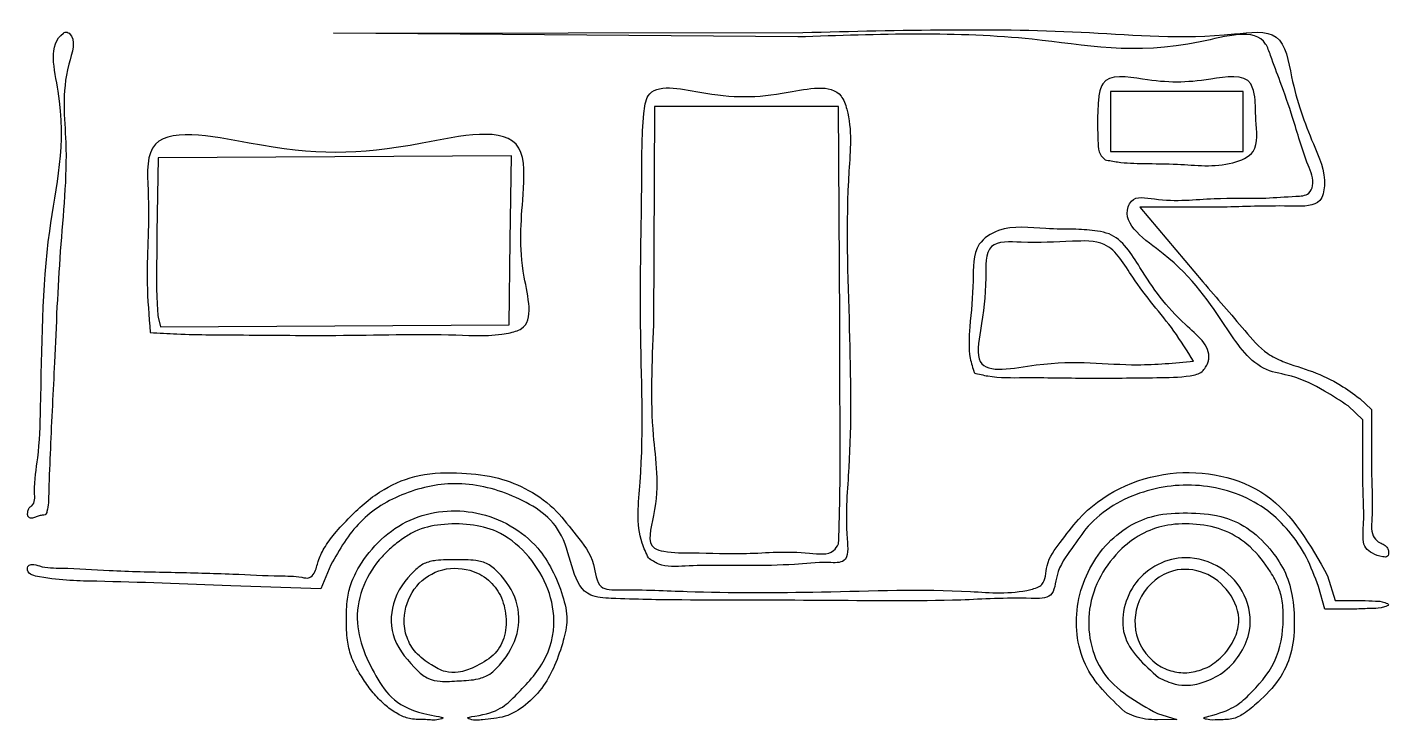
# Model space of a CAD drawing. Extents: x 59.1 to 148.9, y 207 to 252.8.
import ezdxf

# ---------------------------------------------------------------- set-up
doc = ezdxf.new("R2010")
doc.units = 0
doc.layers.get('0').update_dxf_attribs({"linetype": 'CONTINUOUS'})

msp = doc.modelspace()

# ---------------------------------------------------------------- linework, layer by layer
at = {"color": 7}
for points in [[(109.941222, 252.190164), (79.324598, 252.435604), (110.263932, 252.48201)], [(139.29682, 246.601749), (139.29682, 248.577305), (134.922376, 248.577305), (130.547931, 248.577305), (130.547931, 246.601749), (130.547931, 244.626193), (134.922376, 244.626193), (139.29682, 244.626193), (139.29682, 246.601749), (139.29682, 246.601749)], [(112.705001, 233.478416), (112.62682, 247.589527), (106.559042, 247.589527), (100.491265, 247.589527), (100.417853, 233.196193)], [(90.972242, 238.773218), (91.048772, 244.350242), (79.401131, 244.276551), (67.753487, 244.20286), (67.673096, 239.263971)], [(130.195153, 244.084355), (130.195153, 244.084355)], [(138.240211, 240.957305), (132.498713, 240.957305), (136.654007, 236.015647)], [(67.749821, 233.686921), (67.90694, 233.048761), (79.401323, 233.122477), (90.895709, 233.196193), (90.972242, 238.773218), (90.972242, 238.773218)], [(67.23608, 232.678787), (67.23608, 232.678787)], [(136.039843, 230.778825), (136.039843, 230.778822)], [(121.573265, 230.007082), (121.573265, 230.007082)], [(146.987376, 228.330279), (147.763487, 227.587258), (147.763487, 223.284634)], [(147.199042, 222.640998), (147.199042, 226.920658), (146.235279, 227.829602)], [(59.145709, 220.724714), (59.145709, 220.724703)], [(112.629069, 218.732305), (112.629069, 218.732305)], [(79.141063, 217.349593), (78.485114, 215.766993), (72.554854, 215.948778)], [(100.084458, 217.798541), (100.084458, 217.798555)], [(147.834042, 218.106099), (147.834042, 218.106099)], [(144.873401, 216.61603), (145.364598, 214.993642), (147.128487, 214.99336)], [(146.795736, 214.428523), (144.699095, 214.428523), (144.266753, 215.915727), (144.266753, 215.91562)], [(84.87425, 210.340528), (84.87425, 210.340528)], [(88.599611, 210.584216), (88.599611, 210.584216)], [(137.065537, 210.632106), (137.065537, 210.632118)], [(133.728762, 209.902649), (133.728762, 209.902649)], [(82.965276, 207.88852), (82.965276, 207.888511)], [(131.497843, 207.632112), (131.497843, 207.632109)], [(133.652376, 207.524295), (134.922376, 207.129951), (133.652376, 207.111353)]]:
    msp.add_lwpolyline(points, dxfattribs=at)
for points, knots in [([(59.145709, 220.724703), (59.154133, 220.801562), (59.170282, 220.948911), (59.259646, 221.148955), (59.659651, 221.360661), (59.529897, 222.711557), (59.92049, 224.677711), (60.09798, 230.547598), (60.085613, 238.812396), (62.051692, 246.227908), (60.44009, 251.736411), (61.621783, 252.523696), (61.766169, 252.513101), (62.418156, 252.05531), (61.261413, 249.045644), (61.944345, 244.710977), (61.208232, 237.943028), (60.964641, 231.274055), (60.680235, 225.981225), (60.560748, 222.921079), (60.528904, 221.506788), (60.478427, 220.9886), (60.341823, 220.600631), (60.07541, 220.628653), (59.848688, 220.549709), (59.602876, 220.471881), (59.373691, 220.387419), (59.15796, 220.505571), (59.150096, 220.646245), (59.145709, 220.724714)], [0, 0, 0, 0, 0.232663, 0.446045, 0.622459, 1.522153, 3.80797, 7.100105, 18.795449, 28.042311, 31.902934, 32.032924, 32.165483, 32.307616, 34.347884, 39.514495, 46.690623, 54.063608, 59.746008, 62.507868, 63.325836, 63.915669, 64.172842, 64.36598, 64.626821, 64.901119, 65.148087, 65.322874, 65.543364, 65.543364, 65.543364, 65.543364]), ([(146.235279, 227.829602), (145.718377, 228.167656), (144.534525, 228.941893), (142.750105, 229.835788), (140.10426, 230.180358), (137.605666, 233.83884), (135.456219, 237.201787), (131.149286, 239.856196), (132.086543, 241.747507), (134.474457, 241.226484), (137.127456, 241.624328), (140.377107, 241.484236), (142.349589, 241.662582), (143.628643, 241.701381), (144.055394, 242.658563), (143.278595, 244.34862), (142.688363, 246.608), (141.825409, 249.044948), (141.232321, 250.616896), (140.416477, 252.947034), (133.346073, 250.664098), (124.362194, 252.676284), (115.248711, 252.369075), (109.941222, 252.190164)], [0, 0, 0, 0, 1.853714, 4.245527, 5.938316, 9.603471, 16.177865, 20.050746, 20.474386, 22.000797, 25.938663, 29.347733, 31.341485, 32.209998, 32.75415, 34.154166, 37.449652, 39.947874, 41.805024, 42.621, 46.932693, 58.014291, 73.467669, 73.467669, 73.467669, 73.467669]), ([(110.263932, 252.48201), (116.711114, 252.64322), (126.41236, 252.885796), (135.997182, 251.947687), (141.958297, 252.807022), (142.564392, 248.700224), (143.625922, 245.710727), (144.869505, 243.059043), (144.411991, 240.97802), (141.526923, 241.067141), (139.608079, 241.003016), (138.240211, 240.957305)], [0, 0, 0, 0, 18.915383, 28.462478, 31.226838, 34.033023, 38.686472, 41.558976, 42.560569, 44.328863, 48.718868, 48.718868, 48.718868, 48.718868]), ([(130.195153, 244.084355), (130.079093, 244.193671), (129.774064, 244.480976), (129.726965, 245.407223), (129.684567, 246.490344), (129.729612, 247.657137), (129.79938, 248.500787), (130.266896, 249.837827), (133.699842, 249.145944), (136.146396, 249.146643), (139.568923, 249.835728), (140.040059, 248.527019), (140.122352, 247.723739), (140.116479, 246.422255), (140.421654, 244.558411), (137.866316, 243.482392), (135.455334, 243.83328), (132.911055, 243.816427), (131.30941, 243.867229), (130.471691, 244.030469), (130.195153, 244.084355)], [0, 0, 0, 0, 0.465152, 1.222511, 2.606044, 3.804947, 4.688978, 5.174775, 7.830835, 12.321452, 14.977512, 15.449067, 16.289133, 17.399991, 19.476803, 21.008096, 24.66207, 26.898601, 28.611958, 29.456258, 29.456258, 29.456258, 29.456258]), ([(100.084458, 217.798555), (99.932245, 218.122681), (99.206725, 219.667615), (99.886227, 225.03281), (99.421311, 232.845039), (99.676101, 241.158077), (99.638123, 245.949147), (100.035294, 249.266865), (104.860229, 248.148715), (108.024006, 248.15179), (112.543874, 249.23103), (113.570113, 246.36066), (113.031898, 241.232006), (113.35962, 233.449887), (113.499894, 224.96821), (113.021265, 220.509749), (113.342019, 217.420713), (111.443762, 217.544388), (109.508938, 217.317801), (106.254465, 217.275973), (103.369967, 217.351049), (101.013435, 217.14944), (100.304177, 217.645017), (100.084458, 217.798541)], [0, 0, 0, 0, 1.06584, 5.080292, 15.501707, 25.054824, 29.423783, 30.624264, 34.035943, 39.87602, 43.360475, 44.301207, 48.391276, 58.806272, 67.954902, 72.672928, 74.12402, 75.128476, 77.404176, 80.462369, 84.600354, 86.3593, 87.148766, 87.148766, 87.148766, 87.148766]), ([(67.23608, 232.678787), (67.145935, 233.767843), (66.897163, 236.773289), (67.277189, 240.521372), (66.707053, 246.663408), (76.722805, 244.390478), (82.219558, 244.339948), (92.1147, 246.709279), (91.774512, 240.676983), (91.432331, 237.513383), (92.680813, 233.095833), (89.954379, 232.391436), (85.959369, 232.643146), (80.072189, 232.43769), (73.952306, 232.527272), (69.86476, 232.520783), (67.818328, 232.643789), (67.23608, 232.678787)], [0, 0, 0, 0, 3.239679, 8.940481, 12.192056, 18.571745, 29.98711, 36.3668, 39.430444, 44.891289, 48.300042, 49.20158, 52.672724, 60.580755, 66.680415, 71.080593, 72.830368, 72.830368, 72.830368, 72.830368]), ([(121.573265, 230.007082), (121.471493, 230.329627), (121.161061, 231.313471), (121.287152, 233.405532), (121.5659, 235.810147), (121.428976, 238.423738), (123.634426, 239.853598), (125.919354, 239.482301), (128.09283, 239.519077), (129.485679, 239.426021), (131.224809, 239.073826), (132.868433, 236.293378), (134.653999, 233.741636), (137.240835, 231.758056), (136.982803, 230.646604), (136.819636, 230.378853), (136.517028, 229.959369), (135.331315, 229.710459), (132.851419, 229.697796), (129.157956, 229.637602), (125.462723, 229.730019), (122.944568, 229.670403), (121.870858, 229.934018), (121.573265, 230.007082)], [0, 0, 0, 0, 1.010398, 3.081979, 6.127181, 8.571136, 10.121756, 13.249274, 15.241944, 16.670192, 17.448469, 20.454277, 25.272306, 28.024326, 28.278605, 28.611321, 28.964866, 29.790101, 31.996435, 36.582623, 40.755957, 43.148095, 44.065334, 44.065334, 44.065334, 44.065334]), ([(67.673096, 239.263971), (67.665993, 238.405751), (67.653364, 236.879753), (67.647016, 235.018277), (67.724137, 234.019541), (67.749821, 233.686921)], [0, 0, 0, 0, 2.575258, 4.579055, 5.579631, 5.579631, 5.579631, 5.579631]), ([(136.039843, 230.778822), (135.616754, 231.459362), (134.401855, 233.413532), (132.250817, 235.688658), (130.59428, 238.803699), (127.511637, 238.684147), (125.337928, 238.563354), (122.245899, 238.78393), (122.402877, 235.568704), (122.115659, 233.517218), (121.448564, 229.686639), (127.327003, 231.099046), (131.249724, 230.350749), (134.78131, 230.666354), (136.039843, 230.778825)], [0, 0, 0, 0, 2.388267, 6.857909, 9.71203, 11.824927, 15.212902, 17.179068, 19.270941, 22.77125, 24.823367, 28.523738, 35.208875, 38.910271, 38.910271, 38.910271, 38.910271]), ([(136.654007, 236.015647), (137.573091, 234.953395), (138.956658, 233.354308), (140.591277, 231.399171), (142.205976, 230.608901), (143.889261, 230.156533), (145.60395, 229.338846), (146.57143, 228.633518), (146.987376, 228.330279)], [0, 0, 0, 0, 4.236831, 6.378019, 7.502365, 9.561863, 11.607539, 13.150311, 13.150311, 13.150311, 13.150311]), ([(112.629069, 218.732305), (112.654149, 219.483452), (112.738158, 221.999616), (112.719787, 226.916233), (112.710405, 231.080241), (112.705001, 233.478416)], [0, 0, 0, 0, 2.25459, 7.552337, 14.747198, 14.747198, 14.747198, 14.747198]), ([(100.417853, 233.196193), (100.310495, 230.691172), (100.125209, 226.367804), (100.967063, 222.062039), (99.869972, 218.527633), (101.553075, 218.11486), (103.512889, 218.155008), (106.824526, 218.005303), (109.667961, 218.330656), (112.141968, 217.924664), (112.528847, 218.56613), (112.629069, 218.732305)], [0, 0, 0, 0, 7.298342, 12.596066, 14.746963, 15.402942, 17.307337, 20.850104, 25.022729, 26.611945, 27.167575, 27.167575, 27.167575, 27.167575]), ([(72.554854, 215.948778), (69.508327, 216.074525), (65.158251, 216.254076), (61.14817, 216.295535), (59.085079, 216.711466), (59.14677, 217.319915), (59.5392, 217.410966), (60.234888, 217.125367), (61.975462, 217.148848), (64.842608, 216.926963), (68.61603, 216.850243), (72.349976, 216.769833), (75.257748, 216.601052), (76.887002, 216.613801), (77.735115, 216.406014), (78.159838, 216.905385), (78.290374, 217.620406), (78.715903, 218.523971), (79.442784, 219.495853), (80.714281, 220.85117), (82.452981, 222.391432), (85.056816, 223.419725), (87.667523, 223.455383), (90.130264, 223.188323), (92.273796, 222.311226), (94.041639, 221.012728), (95.350296, 219.22302), (96.590239, 217.76478), (96.636228, 215.671969), (99.470071, 215.725181), (103.944771, 215.492413), (111.86736, 215.50003), (119.445625, 215.818698), (124.179038, 215.359106), (126.319308, 216.008368), (126.247327, 217.550192), (127.295248, 218.859813), (129.327124, 221.69985), (134.270681, 224.134816), (141.491426, 222.644346), (143.732185, 218.650229), (144.873401, 216.61603)], [0, 0, 0, 0, 8.846457, 12.631681, 13.538455, 13.845525, 14.094273, 14.600858, 16.086105, 19.207485, 23.29142, 27.366607, 30.464639, 31.915583, 32.415803, 32.843659, 33.668537, 34.610744, 35.798149, 37.298876, 40.187935, 42.687385, 45.503894, 47.937494, 50.073982, 52.375866, 54.418533, 56.667871, 58.20382, 59.448762, 63.906145, 72.758531, 82.59454, 86.562846, 87.373587, 88.645855, 90.418064, 92.359895, 99.116221, 105.57753, 112.283725, 112.283725, 112.283725, 112.283725]), ([(144.266753, 215.91562), (144.02729, 216.566337), (143.546629, 217.872484), (142.393698, 219.566317), (140.414025, 221.525488), (136.993897, 222.84532), (132.638843, 222.453321), (129.472362, 220.643245), (127.978138, 218.346022), (126.93579, 217.002033), (126.870494, 215.0767), (123.970723, 215.195317), (119.360063, 214.88949), (111.454516, 215.028067), (103.73334, 214.990118), (98.830442, 215.065491), (95.085195, 215.258889), (95.018402, 219.67716), (91.416548, 221.983936), (87.664224, 222.986124), (83.986372, 222.244312), (80.884576, 220.380028), (79.719787, 218.355484), (79.141063, 217.349593)], [0, 0, 0, 0, 2.073837, 4.162687, 6.086619, 10.372782, 14.615544, 18.904566, 20.714761, 22.750586, 24.118647, 25.411494, 30.043998, 39.24845, 48.43797, 53.112384, 54.475614, 58.839297, 62.762514, 66.685448, 70.256909, 73.731912, 77.163379, 77.163379, 77.163379, 77.163379]), ([(147.763487, 223.284634), (147.808062, 222.339607), (147.871355, 220.997753), (147.703421, 219.284462), (148.26322, 218.809698), (148.61482, 218.683503), (148.824562, 218.469379), (148.917129, 218.20625), (148.8764, 217.836965), (148.336597, 217.874005), (148.040303, 218.010842), (147.834042, 218.106099)], [0, 0, 0, 0, 2.926676, 4.155623, 4.664875, 4.984322, 5.27597, 5.516927, 5.838921, 6.150326, 6.863735, 6.863735, 6.863735, 6.863735]), ([(147.834042, 218.106099), (147.667807, 218.214344), (147.146562, 218.553754), (147.298416, 220.353478), (147.240322, 221.690778), (147.199042, 222.640998)], [0, 0, 0, 0, 0.567629, 1.779843, 4.75564, 4.75564, 4.75564, 4.75564]), ([(82.965276, 207.888511), (82.736185, 208.086627), (82.231868, 208.522757), (81.588367, 209.316427), (80.972093, 210.258038), (80.461219, 211.258199), (80.176429, 212.456513), (80.174353, 213.721923), (80.176301, 214.985481), (80.458796, 216.176821), (81.483816, 218.223864), (84.114437, 220.759882), (88.930613, 221.218709), (92.310012, 219.321351), (93.803375, 216.999259), (94.443449, 215.402483), (94.820097, 213.786611), (94.466214, 212.218735), (93.960063, 210.761917), (93.192937, 209.265836), (92.07648, 208.094985), (90.686971, 207.22607), (89.340259, 207.161684), (88.584115, 207.041194), (88.015746, 207.273423), (90.10981, 207.515247), (91.141157, 208.520456), (93.383152, 210.810009), (94.073701, 213.53726), (93.451931, 216.10833), (92.107748, 218.161024), (90.314254, 219.599438), (88.291746, 220.067762), (86.457661, 220.063164), (84.946264, 219.74007), (83.922277, 219.11265), (83.196938, 218.550975), (81.665341, 217.108351), (80.217961, 213.860942), (82.288721, 209.362677), (83.773281, 207.67895), (86.698563, 207.262404), (86.081991, 207.05238), (85.492069, 207.152527), (84.576026, 207.105296), (83.700261, 207.377692), (83.22233, 207.709863), (82.965276, 207.88852)], [0, 0, 0, 0, 0.907315, 1.997349, 3.049483, 4.28391, 5.34485, 6.708548, 8.069288, 9.125547, 10.344002, 14.920068, 19.325519, 23.968262, 25.669447, 27.533526, 29.132218, 30.536167, 32.270928, 33.773674, 35.533636, 37.071468, 38.572201, 39.394745, 39.555914, 40.034791, 42.998933, 45.928354, 48.765148, 51.137923, 53.640424, 56.033801, 57.817299, 59.750668, 61.526179, 62.350503, 63.333164, 64.273503, 68.673491, 72.885735, 77.457266, 77.914086, 78.100853, 78.957494, 79.935482, 80.73804, 81.672047, 81.672047, 81.672047, 81.672047]), ([(131.497843, 207.632109), (130.487728, 208.593407), (128.452241, 210.530519), (128.04272, 214.965663), (129.619984, 218.194204), (131.677746, 219.948453), (133.571409, 220.714264), (135.646801, 220.80814), (137.738132, 220.678789), (139.662323, 219.848308), (141.022903, 218.518915), (142.078215, 217.025886), (142.61185, 215.292118), (142.727571, 213.410424), (142.552072, 211.470789), (141.707022, 209.665049), (140.495308, 208.448791), (139.465213, 207.547162), (138.553655, 207.09178), (137.663283, 207.144548), (137.132723, 207.062619), (136.571962, 207.243859), (138.447171, 207.670957), (139.539771, 208.504453), (141.660066, 210.906214), (141.987044, 213.217018), (141.928815, 214.89853), (141.648265, 215.961765), (140.947232, 217.179712), (139.890209, 218.560482), (138.170686, 219.690395), (136.25541, 220.083048), (134.404105, 220.058476), (132.685343, 219.508214), (130.516822, 217.926198), (128.64517, 214.633527), (129.612395, 209.755956), (132.280322, 208.282209), (133.652376, 207.524295)], [0, 0, 0, 0, 4.068641, 8.198731, 12.336228, 14.374218, 16.196319, 18.34754, 20.553108, 22.433429, 24.487284, 26.184612, 27.870235, 29.846628, 31.8207, 33.649159, 35.691904, 36.92347, 37.752215, 38.685822, 39.432929, 39.626446, 39.985167, 42.97405, 45.746964, 48.626868, 49.823204, 50.783287, 51.888471, 54.017953, 55.948603, 57.9122, 59.794631, 61.453603, 63.232327, 67.76449, 72.018325, 76.522235, 76.522235, 76.522235, 76.522235]), ([(84.87425, 210.340528), (84.256736, 210.994111), (83.091088, 212.227846), (83.042395, 214.97074), (84.194094, 216.58105), (85.280451, 217.48641), (86.242771, 217.683588), (87.383447, 217.663521), (88.534073, 217.69858), (89.543002, 217.444421), (90.533622, 216.541413), (91.555117, 215.049965), (91.623689, 212.699373), (90.658483, 211.120451), (89.713259, 210.112704), (88.726377, 209.729132), (87.602465, 209.704155), (86.507315, 209.593774), (85.525175, 209.786004), (85.098639, 210.14937), (84.87425, 210.340528)], [0, 0, 0, 0, 2.615815, 4.937743, 7.540981, 8.306126, 9.110202, 10.406996, 11.740816, 12.558839, 13.442678, 15.687274, 17.812703, 20.072758, 21.069458, 21.897416, 23.164148, 24.420163, 25.203806, 26.073682, 26.073682, 26.073682, 26.073682]), ([(133.728762, 209.902649), (132.756114, 210.758982), (130.84703, 212.439767), (131.819675, 216.587007), (135.08511, 218.213318), (137.925639, 217.311791), (139.586701, 215.450846), (139.941343, 213.233905), (139.211886, 211.503138), (138.198716, 210.295496), (136.930006, 209.628636), (135.78852, 209.347013), (134.708745, 209.434767), (134.087528, 209.73136), (133.728762, 209.902649)], [0, 0, 0, 0, 3.630029, 7.124914, 10.779595, 13.213982, 15.570994, 17.936169, 19.48634, 21.085023, 22.568267, 23.707387, 24.572743, 25.75567, 25.75567, 25.75567, 25.75567]), ([(88.599611, 210.584216), (89.048962, 210.813333), (89.896525, 211.245494), (90.677136, 212.519174), (90.748977, 213.944075), (90.43431, 215.318343), (89.56876, 216.427106), (88.14491, 217.178673), (86.205376, 217.156758), (84.456886, 215.846369), (83.868802, 214.049335), (84.080326, 212.549047), (84.728909, 211.458482), (85.681478, 210.771563), (86.622528, 210.241364), (87.649997, 210.192966), (88.257065, 210.443084), (88.599611, 210.584216)], [0, 0, 0, 0, 1.489517, 2.809522, 4.250599, 5.673555, 6.954161, 8.337627, 10.37868, 12.406049, 14.484912, 15.71657, 16.861312, 18.179441, 19.202722, 20.052719, 21.153438, 21.153438, 21.153438, 21.153438]), ([(137.065537, 210.632118), (137.395786, 210.870233), (138.078228, 211.362284), (138.749709, 212.389208), (139.202764, 213.855191), (138.495733, 215.637738), (136.834463, 216.986339), (134.41119, 217.210262), (132.307312, 215.46729), (131.923397, 212.609838), (133.37008, 210.727625), (134.911979, 210.210858), (136.03366, 210.202874), (136.716454, 210.486897), (137.065537, 210.632106)], [0, 0, 0, 0, 1.21264, 2.505856, 3.610718, 5.696539, 7.763607, 9.793435, 12.489234, 15.057861, 17.716262, 18.795194, 19.870322, 20.994981, 20.994981, 20.994981, 20.994981]), ([(147.128487, 214.99336), (147.438348, 214.979291), (147.968549, 214.955217), (148.479277, 214.940446), (149.028526, 214.700461), (148.39024, 214.47773), (147.809738, 214.465888), (147.172569, 214.442409), (146.795736, 214.428523)], [0, 0, 0, 0, 0.897018, 1.534882, 1.812644, 2.123577, 2.870948, 3.952759, 3.952759, 3.952759, 3.952759]), ([(133.652376, 207.111353), (133.39002, 207.121763), (132.873028, 207.142277), (132.137508, 207.311447), (131.703571, 207.528981), (131.497843, 207.632112)], [0, 0, 0, 0, 0.787105, 1.551049, 2.23973, 2.23973, 2.23973, 2.23973])]:
    msp.add_open_spline(points, degree=3, knots=knots, dxfattribs=at)

doc.saveas('drawing.dxf')
